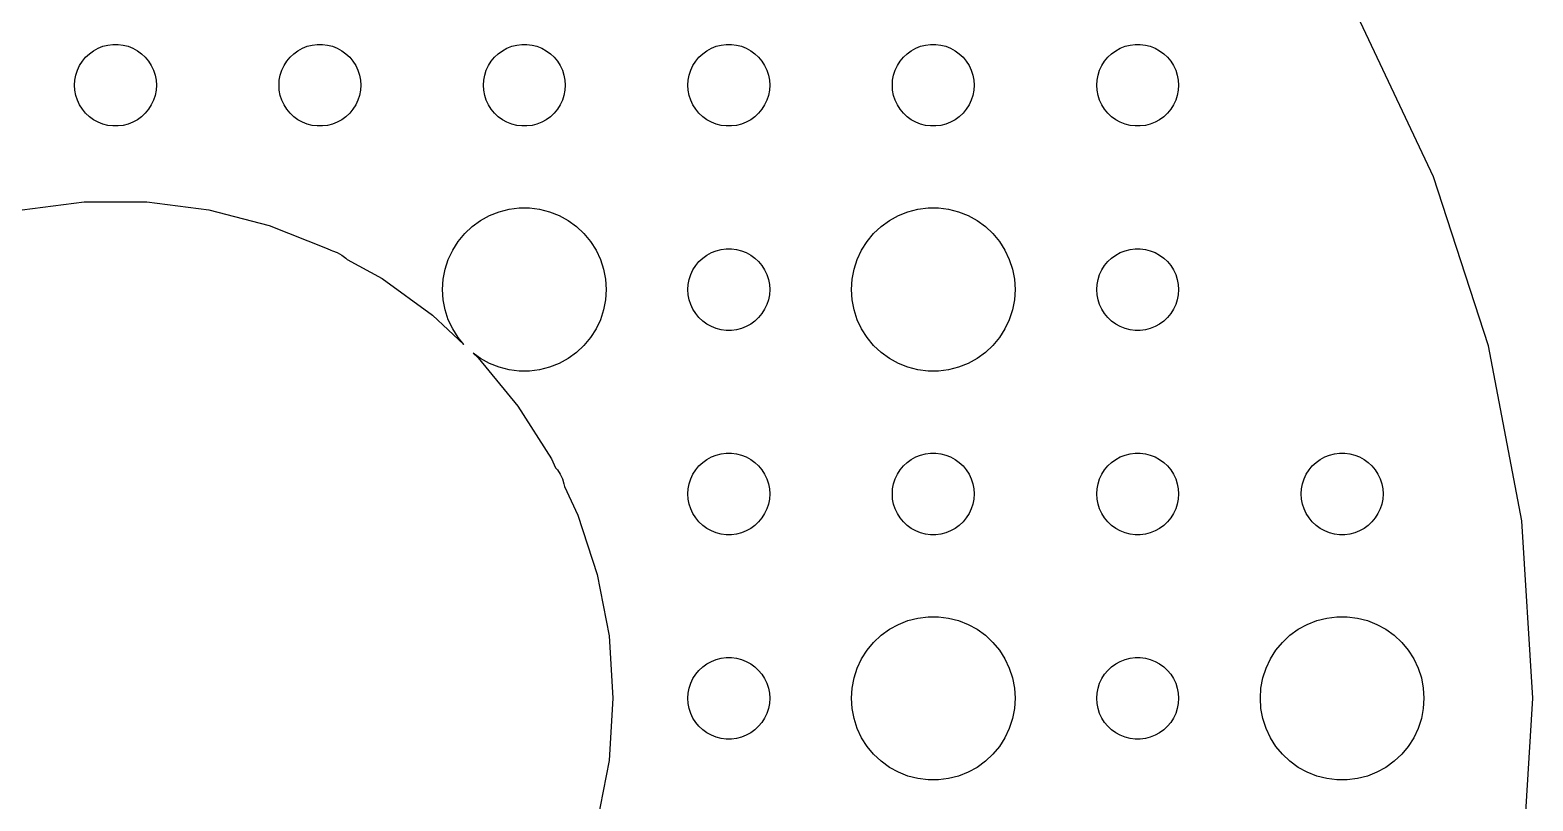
# Model space of a CAD drawing. Header units: metres. Extents: x -52 to 52, y -52 to 52.
# Drawn here: x -3.1 to 52, y -3.8 to 24.5 of the extents above; entities that cross this region are included whole.
import ezdxf

# ---------------------------------------------------------------- set-up
doc = ezdxf.new("R2010")
doc.units = ezdxf.units.M

msp = doc.modelspace()

# ---------------------------------------------------------------- linework, layer by layer
for p, q in [((48.3484, 19.1425), (45.5679, 25.0512)), ((-0.956131, 23.6558), (-0.803726, 23.7665)), ((-0.803726, 23.7665), (-0.638657, 23.8572)), ((-0.638657, 23.8572), (-0.463516, 23.9266)), ((-0.463516, 23.9266), (-0.281067, 23.9734)), ((-0.281067, 23.9734), (-0.094177, 23.997)), ((-0.094177, 23.997), (0.094177, 23.997)), ((0.094177, 23.997), (0.281067, 23.9734)), ((0.281067, 23.9734), (0.463516, 23.9266)), ((0.463516, 23.9266), (0.638657, 23.8572)), ((0.638657, 23.8572), (0.803726, 23.7665)), ((0.803726, 23.7665), (0.956131, 23.6558)), ((6.54385, 23.6558), (6.69626, 23.7665)), ((6.69626, 23.7665), (6.86133, 23.8572)), ((6.86133, 23.8572), (7.03647, 23.9266)), ((7.03647, 23.9266), (7.21892, 23.9734)), ((7.21892, 23.9734), (7.40581, 23.997)), ((7.40581, 23.997), (7.59418, 23.997)), ((7.59418, 23.997), (7.78107, 23.9734)), ((7.78107, 23.9734), (7.96352, 23.9266)), ((7.96352, 23.9266), (8.13866, 23.8572)), ((8.13866, 23.8572), (8.30373, 23.7665)), ((8.30373, 23.7665), (8.45613, 23.6558)), ((14.0439, 23.6558), (14.1963, 23.7665)), ((14.1963, 23.7665), (14.3613, 23.8572)), ((14.3613, 23.8572), (14.5365, 23.9266)), ((14.5365, 23.9266), (14.7189, 23.9734)), ((14.7189, 23.9734), (14.9058, 23.997)), ((14.9058, 23.997), (15.0942, 23.997)), ((15.0942, 23.997), (15.2811, 23.9734)), ((15.2811, 23.9734), (15.4635, 23.9266)), ((15.4635, 23.9266), (15.6387, 23.8572)), ((15.6387, 23.8572), (15.8037, 23.7665)), ((15.8037, 23.7665), (15.9561, 23.6558)), ((21.5439, 23.6558), (21.6963, 23.7665)), ((21.6963, 23.7665), (21.8613, 23.8572)), ((21.8613, 23.8572), (22.0365, 23.9266)), ((22.0365, 23.9266), (22.2189, 23.9734)), ((22.2189, 23.9734), (22.4058, 23.997)), ((22.4058, 23.997), (22.5942, 23.997)), ((22.5942, 23.997), (22.7811, 23.9734)), ((22.7811, 23.9734), (22.9635, 23.9266)), ((22.9635, 23.9266), (23.1387, 23.8572)), ((23.1387, 23.8572), (23.3037, 23.7665)), ((23.3037, 23.7665), (23.4561, 23.6558)), ((29.0439, 23.6558), (29.1963, 23.7665)), ((29.1963, 23.7665), (29.3613, 23.8572)), ((29.3613, 23.8572), (29.5365, 23.9266)), ((29.5365, 23.9266), (29.7189, 23.9734)), ((29.7189, 23.9734), (29.9058, 23.997)), ((29.9058, 23.997), (30.0942, 23.997)), ((30.0942, 23.997), (30.2811, 23.9734)), ((30.2811, 23.9734), (30.4635, 23.9266)), ((30.4635, 23.9266), (30.6387, 23.8572)), ((30.6387, 23.8572), (30.8037, 23.7665)), ((30.8037, 23.7665), (30.9561, 23.6558)), ((36.5439, 23.6558), (36.6963, 23.7665)), ((36.6963, 23.7665), (36.8613, 23.8572)), ((36.8613, 23.8572), (37.0365, 23.9266)), ((37.0365, 23.9266), (37.2189, 23.9734)), ((37.2189, 23.9734), (37.4058, 23.997)), ((37.4058, 23.997), (37.5942, 23.997)), ((37.5942, 23.997), (37.7811, 23.9734)), ((37.7811, 23.9734), (37.9635, 23.9266)), ((37.9635, 23.9266), (38.1387, 23.8572)), ((38.1387, 23.8572), (38.3037, 23.7665)), ((38.3037, 23.7665), (38.4561, 23.6558)), ((-1.39465, 23.0522), (-1.31445, 23.2226)), ((-1.31445, 23.2226), (-1.21352, 23.3817)), ((-1.21352, 23.3817), (-1.09344, 23.5268)), ((-1.09344, 23.5268), (-0.956131, 23.6558)), ((0.956131, 23.6558), (1.09344, 23.5268)), ((1.09344, 23.5268), (1.21352, 23.3817)), ((1.21352, 23.3817), (1.31445, 23.2226)), ((1.31445, 23.2226), (1.39465, 23.0522)), ((6.10533, 23.0522), (6.18553, 23.2226)), ((6.18553, 23.2226), (6.28647, 23.3817)), ((6.28647, 23.3817), (6.40654, 23.5268)), ((6.40654, 23.5268), (6.54385, 23.6558)), ((8.45613, 23.6558), (8.59344, 23.5268)), ((8.59344, 23.5268), (8.71352, 23.3817)), ((8.71352, 23.3817), (8.81445, 23.2226)), ((8.81445, 23.2226), (8.89465, 23.0522)), ((13.6053, 23.0522), (13.6855, 23.2226)), ((13.6855, 23.2226), (13.7865, 23.3817)), ((13.7865, 23.3817), (13.9065, 23.5268)), ((13.9065, 23.5268), (14.0439, 23.6558)), ((15.9561, 23.6558), (16.0934, 23.5268)), ((16.0934, 23.5268), (16.2135, 23.3817)), ((16.2135, 23.3817), (16.3145, 23.2226)), ((16.3145, 23.2226), (16.3947, 23.0522)), ((21.1053, 23.0522), (21.1855, 23.2226)), ((21.1855, 23.2226), (21.2865, 23.3817)), ((21.2865, 23.3817), (21.4065, 23.5268)), ((21.4065, 23.5268), (21.5439, 23.6558)), ((23.4561, 23.6558), (23.5934, 23.5268)), ((23.5934, 23.5268), (23.7135, 23.3817)), ((23.7135, 23.3817), (23.8145, 23.2226)), ((23.8145, 23.2226), (23.8947, 23.0522)), ((28.6053, 23.0522), (28.6855, 23.2226)), ((28.6855, 23.2226), (28.7865, 23.3817)), ((28.7865, 23.3817), (28.9065, 23.5268)), ((28.9065, 23.5268), (29.0439, 23.6558)), ((30.9561, 23.6558), (31.0934, 23.5268)), ((31.0934, 23.5268), (31.2135, 23.3817)), ((31.2135, 23.3817), (31.3145, 23.2226)), ((31.3145, 23.2226), (31.3947, 23.0522)), ((36.1053, 23.0522), (36.1855, 23.2226)), ((36.1855, 23.2226), (36.2865, 23.3817)), ((36.2865, 23.3817), (36.4065, 23.5268)), ((36.4065, 23.5268), (36.5439, 23.6558)), ((38.4561, 23.6558), (38.5934, 23.5268)), ((38.5934, 23.5268), (38.7135, 23.3817)), ((38.7135, 23.3817), (38.8145, 23.2226)), ((38.8145, 23.2226), (38.8947, 23.0522)), ((-1.5, 22.5), (-1.48816, 22.688)), ((-1.48816, 22.688), (-1.45287, 22.873)), ((-1.45287, 22.873), (-1.39465, 23.0522)), ((1.39465, 23.0522), (1.45287, 22.873)), ((1.45287, 22.873), (1.48816, 22.688)), ((1.48816, 22.688), (1.5, 22.5)), ((6, 22.5), (6.01183, 22.688)), ((6.01183, 22.688), (6.04712, 22.873)), ((6.04712, 22.873), (6.10533, 23.0522)), ((8.89465, 23.0522), (8.95287, 22.873)), ((8.95287, 22.873), (8.98816, 22.688)), ((8.98816, 22.688), (9, 22.5)), ((13.5, 22.5), (13.5118, 22.688)), ((13.5118, 22.688), (13.5471, 22.873)), ((13.5471, 22.873), (13.6053, 23.0522)), ((16.3947, 23.0522), (16.4529, 22.873)), ((16.4529, 22.873), (16.4882, 22.688)), ((16.4882, 22.688), (16.5, 22.5)), ((21, 22.5), (21.0118, 22.688)), ((21.0118, 22.688), (21.0471, 22.873)), ((21.0471, 22.873), (21.1053, 23.0522)), ((23.8947, 23.0522), (23.9529, 22.873)), ((23.9529, 22.873), (23.9882, 22.688)), ((23.9882, 22.688), (24, 22.5)), ((28.5, 22.5), (28.5118, 22.688)), ((28.5118, 22.688), (28.5471, 22.873)), ((28.5471, 22.873), (28.6053, 23.0522)), ((31.3947, 23.0522), (31.4529, 22.873)), ((31.4529, 22.873), (31.4882, 22.688)), ((31.4882, 22.688), (31.5, 22.5)), ((36, 22.5), (36.0118, 22.688)), ((36.0118, 22.688), (36.0471, 22.873)), ((36.0471, 22.873), (36.1053, 23.0522)), ((38.8947, 23.0522), (38.9529, 22.873)), ((38.9529, 22.873), (38.9882, 22.688)), ((38.9882, 22.688), (39, 22.5)), ((-1.48816, 22.312), (-1.5, 22.5)), ((-1.45287, 22.127), (-1.48816, 22.312)), ((-1.39465, 21.9478), (-1.45287, 22.127)), ((1.45287, 22.127), (1.39465, 21.9478)), ((1.48816, 22.312), (1.45287, 22.127)), ((1.5, 22.5), (1.48816, 22.312)), ((6.01183, 22.312), (6, 22.5)), ((6.04712, 22.127), (6.01183, 22.312)), ((6.10533, 21.9478), (6.04712, 22.127)), ((8.95287, 22.127), (8.89465, 21.9478)), ((8.98816, 22.312), (8.95287, 22.127)), ((9, 22.5), (8.98816, 22.312)), ((13.5118, 22.312), (13.5, 22.5)), ((13.5471, 22.127), (13.5118, 22.312)), ((13.6053, 21.9478), (13.5471, 22.127)), ((16.4529, 22.127), (16.3947, 21.9478)), ((16.4882, 22.312), (16.4529, 22.127)), ((16.5, 22.5), (16.4882, 22.312)), ((21.0118, 22.312), (21, 22.5)), ((21.0471, 22.127), (21.0118, 22.312)), ((21.1053, 21.9478), (21.0471, 22.127)), ((23.9529, 22.127), (23.8947, 21.9478)), ((23.9882, 22.312), (23.9529, 22.127)), ((24, 22.5), (23.9882, 22.312)), ((28.5118, 22.312), (28.5, 22.5)), ((28.5471, 22.127), (28.5118, 22.312)), ((28.6053, 21.9478), (28.5471, 22.127)), ((31.4529, 22.127), (31.3947, 21.9478)), ((31.4882, 22.312), (31.4529, 22.127)), ((31.5, 22.5), (31.4882, 22.312)), ((36.0118, 22.312), (36, 22.5)), ((36.0471, 22.127), (36.0118, 22.312)), ((36.1053, 21.9478), (36.0471, 22.127)), ((38.9529, 22.127), (38.8947, 21.9478)), ((38.9882, 22.312), (38.9529, 22.127)), ((39, 22.5), (38.9882, 22.312)), ((-1.31445, 21.7774), (-1.39465, 21.9478)), ((-1.21352, 21.6183), (-1.31445, 21.7774)), ((-1.09344, 21.4732), (-1.21352, 21.6183)), ((1.21352, 21.6183), (1.09344, 21.4732)), ((1.31445, 21.7774), (1.21352, 21.6183)), ((1.39465, 21.9478), (1.31445, 21.7774)), ((6.18553, 21.7774), (6.10533, 21.9478)), ((6.28647, 21.6183), (6.18553, 21.7774)), ((6.40654, 21.4732), (6.28647, 21.6183)), ((8.71352, 21.6183), (8.59344, 21.4732)), ((8.81445, 21.7774), (8.71352, 21.6183)), ((8.89465, 21.9478), (8.81445, 21.7774)), ((13.6855, 21.7774), (13.6053, 21.9478)), ((13.7865, 21.6183), (13.6855, 21.7774)), ((13.9065, 21.4732), (13.7865, 21.6183)), ((16.2135, 21.6183), (16.0934, 21.4732)), ((16.3145, 21.7774), (16.2135, 21.6183)), ((16.3947, 21.9478), (16.3145, 21.7774)), ((21.1855, 21.7774), (21.1053, 21.9478)), ((21.2865, 21.6183), (21.1855, 21.7774)), ((21.4065, 21.4732), (21.2865, 21.6183)), ((23.7135, 21.6183), (23.5934, 21.4732)), ((23.8145, 21.7774), (23.7135, 21.6183)), ((23.8947, 21.9478), (23.8145, 21.7774)), ((28.6855, 21.7774), (28.6053, 21.9478)), ((28.7865, 21.6183), (28.6855, 21.7774)), ((28.9065, 21.4732), (28.7865, 21.6183)), ((31.2135, 21.6183), (31.0934, 21.4732)), ((31.3145, 21.7774), (31.2135, 21.6183)), ((31.3947, 21.9478), (31.3145, 21.7774)), ((36.1855, 21.7774), (36.1053, 21.9478)), ((36.2865, 21.6183), (36.1855, 21.7774)), ((36.4065, 21.4732), (36.2865, 21.6183)), ((38.7135, 21.6183), (38.5934, 21.4732)), ((38.8145, 21.7774), (38.7135, 21.6183)), ((38.8947, 21.9478), (38.8145, 21.7774)), ((-0.956131, 21.3442), (-1.09344, 21.4732)), ((-0.803726, 21.2335), (-0.956131, 21.3442)), ((-0.638657, 21.1427), (-0.803726, 21.2335)), ((-0.463516, 21.0734), (-0.638657, 21.1427)), ((-0.281067, 21.0266), (-0.463516, 21.0734)), ((-0.094177, 21.003), (-0.281067, 21.0266)), ((0.094177, 21.003), (-0.094177, 21.003)), ((0.281067, 21.0266), (0.094177, 21.003)), ((0.463516, 21.0734), (0.281067, 21.0266)), ((0.638657, 21.1427), (0.463516, 21.0734)), ((0.803726, 21.2335), (0.638657, 21.1427)), ((0.956131, 21.3442), (0.803726, 21.2335)), ((1.09344, 21.4732), (0.956131, 21.3442)), ((6.54385, 21.3442), (6.40654, 21.4732)), ((6.69626, 21.2335), (6.54385, 21.3442)), ((6.86133, 21.1427), (6.69626, 21.2335)), ((7.03647, 21.0734), (6.86133, 21.1427)), ((7.21892, 21.0266), (7.03647, 21.0734)), ((7.40581, 21.003), (7.21892, 21.0266)), ((7.59418, 21.003), (7.40581, 21.003)), ((7.78107, 21.0266), (7.59418, 21.003)), ((7.96352, 21.0734), (7.78107, 21.0266)), ((8.13866, 21.1427), (7.96352, 21.0734)), ((8.30373, 21.2335), (8.13866, 21.1427)), ((8.45613, 21.3442), (8.30373, 21.2335)), ((8.59344, 21.4732), (8.45613, 21.3442)), ((14.0439, 21.3442), (13.9065, 21.4732)), ((14.1963, 21.2335), (14.0439, 21.3442)), ((14.3613, 21.1427), (14.1963, 21.2335)), ((14.5365, 21.0734), (14.3613, 21.1427)), ((14.7189, 21.0266), (14.5365, 21.0734)), ((14.9058, 21.003), (14.7189, 21.0266)), ((15.0942, 21.003), (14.9058, 21.003)), ((15.2811, 21.0266), (15.0942, 21.003)), ((15.4635, 21.0734), (15.2811, 21.0266)), ((15.6387, 21.1427), (15.4635, 21.0734)), ((15.8037, 21.2335), (15.6387, 21.1427)), ((15.9561, 21.3442), (15.8037, 21.2335)), ((16.0934, 21.4732), (15.9561, 21.3442)), ((21.5439, 21.3442), (21.4065, 21.4732)), ((21.6963, 21.2335), (21.5439, 21.3442)), ((21.8613, 21.1427), (21.6963, 21.2335)), ((22.0365, 21.0734), (21.8613, 21.1427)), ((22.2189, 21.0266), (22.0365, 21.0734)), ((22.4058, 21.003), (22.2189, 21.0266)), ((22.5942, 21.003), (22.4058, 21.003)), ((22.7811, 21.0266), (22.5942, 21.003)), ((22.9635, 21.0734), (22.7811, 21.0266)), ((23.1387, 21.1427), (22.9635, 21.0734)), ((23.3037, 21.2335), (23.1387, 21.1427)), ((23.4561, 21.3442), (23.3037, 21.2335)), ((23.5934, 21.4732), (23.4561, 21.3442)), ((29.0439, 21.3442), (28.9065, 21.4732)), ((29.1963, 21.2335), (29.0439, 21.3442)), ((29.3613, 21.1427), (29.1963, 21.2335)), ((29.5365, 21.0734), (29.3613, 21.1427)), ((29.7189, 21.0266), (29.5365, 21.0734)), ((29.9058, 21.003), (29.7189, 21.0266)), ((30.0942, 21.003), (29.9058, 21.003)), ((30.2811, 21.0266), (30.0942, 21.003)), ((30.4635, 21.0734), (30.2811, 21.0266)), ((30.6387, 21.1427), (30.4635, 21.0734)), ((30.8037, 21.2335), (30.6387, 21.1427)), ((30.9561, 21.3442), (30.8037, 21.2335)), ((31.0934, 21.4732), (30.9561, 21.3442)), ((36.5439, 21.3442), (36.4065, 21.4732)), ((36.6963, 21.2335), (36.5439, 21.3442)), ((36.8613, 21.1427), (36.6963, 21.2335)), ((37.0365, 21.0734), (36.8613, 21.1427)), ((37.2189, 21.0266), (37.0365, 21.0734)), ((37.4058, 21.003), (37.2189, 21.0266)), ((37.5942, 21.003), (37.4058, 21.003)), ((37.7811, 21.0266), (37.5942, 21.003)), ((37.9635, 21.0734), (37.7811, 21.0266)), ((38.1387, 21.1427), (37.9635, 21.0734)), ((38.3037, 21.2335), (38.1387, 21.1427)), ((38.4561, 21.3442), (38.3037, 21.2335)), ((38.5934, 21.4732), (38.4561, 21.3442)), ((50.3663, 12.9319), (48.3484, 19.1425)), ((-3.41971, 17.9267), (-1.14592, 18.214)), ((-1.14592, 18.214), (1.14592, 18.214)), ((1.14592, 18.214), (3.41971, 17.9267)), ((3.41971, 17.9267), (5.63956, 17.3568)), ((13.3925, 17.533), (13.7227, 17.7145)), ((13.7227, 17.7145), (14.0729, 17.8532)), ((14.0729, 17.8532), (14.4379, 17.9469)), ((14.4379, 17.9469), (14.8116, 17.9941)), ((14.8116, 17.9941), (15.1884, 17.9941)), ((15.1884, 17.9941), (15.5621, 17.9469)), ((15.5621, 17.9469), (15.927, 17.8532)), ((15.927, 17.8532), (16.2773, 17.7145)), ((16.2773, 17.7145), (16.6075, 17.533)), ((28.3925, 17.533), (28.7227, 17.7145)), ((28.7227, 17.7145), (29.0729, 17.8532)), ((29.0729, 17.8532), (29.4379, 17.9469)), ((29.4379, 17.9469), (29.8116, 17.9941)), ((29.8116, 17.9941), (30.1884, 17.9941)), ((30.1884, 17.9941), (30.5621, 17.9469)), ((30.5621, 17.9469), (30.927, 17.8532)), ((30.927, 17.8532), (31.2773, 17.7145)), ((31.2773, 17.7145), (31.6075, 17.533)), ((5.63956, 17.3568), (7.77046, 16.5131)), ((12.8131, 17.0536), (13.0877, 17.3115)), ((13.0877, 17.3115), (13.3925, 17.533)), ((16.6075, 17.533), (16.9123, 17.3115)), ((16.9123, 17.3115), (17.1869, 17.0536)), ((27.8131, 17.0536), (28.0877, 17.3115)), ((28.0877, 17.3115), (28.3925, 17.533)), ((31.6075, 17.533), (31.9123, 17.3115)), ((31.9123, 17.3115), (32.1869, 17.0536)), ((12.3711, 16.4453), (12.5729, 16.7634)), ((12.5729, 16.7634), (12.8131, 17.0536)), ((17.1869, 17.0536), (17.427, 16.7634)), ((17.427, 16.7634), (17.6289, 16.4453)), ((27.3711, 16.4453), (27.5729, 16.7634)), ((27.5729, 16.7634), (27.8131, 17.0536)), ((32.1869, 17.0536), (32.427, 16.7634)), ((32.427, 16.7634), (32.6289, 16.4453)), ((7.77046, 16.5131), (7.89655, 16.4438)), ((7.89655, 16.4438), (7.96352, 16.4266)), ((7.96352, 16.4266), (8.13866, 16.3572)), ((8.13866, 16.3572), (8.30373, 16.2665)), ((8.30373, 16.2665), (8.45613, 16.1558)), ((8.45613, 16.1558), (8.50653, 16.1084)), ((8.50653, 16.1084), (9.77882, 15.409)), ((12.0942, 15.7461), (12.2107, 16.1044)), ((12.2107, 16.1044), (12.3711, 16.4453)), ((17.6289, 16.4453), (17.7893, 16.1044)), ((17.7893, 16.1044), (17.9057, 15.7461)), ((21.2865, 15.8817), (21.4065, 16.0268)), ((21.4065, 16.0268), (21.5439, 16.1558)), ((21.5439, 16.1558), (21.6963, 16.2665)), ((21.6963, 16.2665), (21.8613, 16.3572)), ((21.8613, 16.3572), (22.0365, 16.4266)), ((22.0365, 16.4266), (22.2189, 16.4734)), ((22.2189, 16.4734), (22.4058, 16.497)), ((22.4058, 16.497), (22.5942, 16.497)), ((22.5942, 16.497), (22.7811, 16.4734)), ((22.7811, 16.4734), (22.9635, 16.4266)), ((22.9635, 16.4266), (23.1387, 16.3572)), ((23.1387, 16.3572), (23.3037, 16.2665)), ((23.3037, 16.2665), (23.4561, 16.1558)), ((23.4561, 16.1558), (23.5934, 16.0268)), ((23.5934, 16.0268), (23.7135, 15.8817)), ((27.0942, 15.7461), (27.2107, 16.1044)), ((27.2107, 16.1044), (27.3711, 16.4453)), ((32.6289, 16.4453), (32.7893, 16.1044)), ((32.7893, 16.1044), (32.9057, 15.7461)), ((36.2865, 15.8817), (36.4065, 16.0268)), ((36.4065, 16.0268), (36.5439, 16.1558)), ((36.5439, 16.1558), (36.6963, 16.2665)), ((36.6963, 16.2665), (36.8613, 16.3572)), ((36.8613, 16.3572), (37.0365, 16.4266)), ((37.0365, 16.4266), (37.2189, 16.4734)), ((37.2189, 16.4734), (37.4058, 16.497)), ((37.4058, 16.497), (37.5942, 16.497)), ((37.5942, 16.497), (37.7811, 16.4734)), ((37.7811, 16.4734), (37.9635, 16.4266)), ((37.9635, 16.4266), (38.1387, 16.3572)), ((38.1387, 16.3572), (38.3037, 16.2665)), ((38.3037, 16.2665), (38.4561, 16.1558)), ((38.4561, 16.1558), (38.5934, 16.0268)), ((38.5934, 16.0268), (38.7135, 15.8817)), ((12.0237, 15.376), (12.0942, 15.7461)), ((17.9057, 15.7461), (17.9763, 15.376)), ((21.0471, 15.373), (21.1053, 15.5522)), ((21.1053, 15.5522), (21.1855, 15.7226)), ((21.1855, 15.7226), (21.2865, 15.8817)), ((23.7135, 15.8817), (23.8145, 15.7226)), ((23.8145, 15.7226), (23.8947, 15.5522)), ((23.8947, 15.5522), (23.9529, 15.373)), ((27.0237, 15.376), (27.0942, 15.7461)), ((32.9057, 15.7461), (32.9763, 15.376)), ((36.0471, 15.373), (36.1053, 15.5522)), ((36.1053, 15.5522), (36.1855, 15.7226)), ((36.1855, 15.7226), (36.2865, 15.8817)), ((38.7135, 15.8817), (38.8145, 15.7226)), ((38.8145, 15.7226), (38.8947, 15.5522)), ((38.8947, 15.5522), (38.9529, 15.373)), ((9.77882, 15.409), (11.633, 14.0619)), ((12, 15), (12.0237, 15.376)), ((12.0237, 14.624), (12, 15)), ((17.9763, 15.376), (18, 15)), ((18, 15), (17.9763, 14.624)), ((21, 15), (21.0118, 15.188)), ((21.0118, 14.812), (21, 15)), ((21.0118, 15.188), (21.0471, 15.373)), ((23.9529, 15.373), (23.9882, 15.188)), ((23.9882, 15.188), (24, 15)), ((24, 15), (23.9882, 14.812)), ((27, 15), (27.0237, 15.376)), ((27.0237, 14.624), (27, 15)), ((32.9763, 15.376), (33, 15)), ((33, 15), (32.9763, 14.624)), ((36, 15), (36.0118, 15.188)), ((36.0118, 14.812), (36, 15)), ((36.0118, 15.188), (36.0471, 15.373)), ((38.9529, 15.373), (38.9882, 15.188)), ((38.9882, 15.188), (39, 15)), ((39, 15), (38.9882, 14.812)), ((12.0942, 14.2539), (12.0237, 14.624)), ((17.9763, 14.624), (17.9057, 14.2539)), ((21.0471, 14.627), (21.0118, 14.812)), ((21.1053, 14.4478), (21.0471, 14.627)), ((21.1855, 14.2774), (21.1053, 14.4478)), ((23.8947, 14.4478), (23.8145, 14.2774)), ((23.9529, 14.627), (23.8947, 14.4478)), ((23.9882, 14.812), (23.9529, 14.627)), ((27.0942, 14.2539), (27.0237, 14.624)), ((32.9763, 14.624), (32.9057, 14.2539)), ((36.0471, 14.627), (36.0118, 14.812)), ((36.1053, 14.4478), (36.0471, 14.627)), ((36.1855, 14.2774), (36.1053, 14.4478)), ((38.8947, 14.4478), (38.8145, 14.2774)), ((38.9529, 14.627), (38.8947, 14.4478)), ((38.9882, 14.812), (38.9529, 14.627)), ((11.633, 14.0619), (12.786, 12.9791)), ((12.2107, 13.8956), (12.0942, 14.2539)), ((12.3711, 13.5547), (12.2107, 13.8956)), ((17.7893, 13.8956), (17.6289, 13.5547)), ((17.9057, 14.2539), (17.7893, 13.8956)), ((21.2865, 14.1183), (21.1855, 14.2774)), ((21.4065, 13.9732), (21.2865, 14.1183)), ((21.5439, 13.8442), (21.4065, 13.9732)), ((21.6963, 13.7335), (21.5439, 13.8442)), ((23.4561, 13.8442), (23.3037, 13.7335)), ((23.5934, 13.9732), (23.4561, 13.8442)), ((23.7135, 14.1183), (23.5934, 13.9732)), ((23.8145, 14.2774), (23.7135, 14.1183)), ((27.2107, 13.8956), (27.0942, 14.2539)), ((27.3711, 13.5547), (27.2107, 13.8956)), ((32.7893, 13.8956), (32.6289, 13.5547)), ((32.9057, 14.2539), (32.7893, 13.8956)), ((36.2865, 14.1183), (36.1855, 14.2774)), ((36.4065, 13.9732), (36.2865, 14.1183)), ((36.5439, 13.8442), (36.4065, 13.9732)), ((36.6963, 13.7335), (36.5439, 13.8442)), ((38.4561, 13.8442), (38.3037, 13.7335)), ((38.5934, 13.9732), (38.4561, 13.8442)), ((38.7135, 14.1183), (38.5934, 13.9732)), ((38.8145, 14.2774), (38.7135, 14.1183)), ((12.5729, 13.2366), (12.3711, 13.5547)), ((12.786, 12.9791), (12.5729, 13.2366)), ((17.427, 13.2366), (17.1869, 12.9464)), ((17.6289, 13.5547), (17.427, 13.2366)), ((21.8613, 13.6427), (21.6963, 13.7335)), ((22.0365, 13.5734), (21.8613, 13.6427)), ((22.2189, 13.5266), (22.0365, 13.5734)), ((22.4058, 13.5029), (22.2189, 13.5266)), ((22.5942, 13.5029), (22.4058, 13.5029)), ((22.7811, 13.5266), (22.5942, 13.5029)), ((22.9635, 13.5734), (22.7811, 13.5266)), ((23.1387, 13.6427), (22.9635, 13.5734)), ((23.3037, 13.7335), (23.1387, 13.6427)), ((27.5729, 13.2366), (27.3711, 13.5547)), ((27.8131, 12.9464), (27.5729, 13.2366)), ((32.427, 13.2366), (32.1869, 12.9464)), ((32.6289, 13.5547), (32.427, 13.2366)), ((36.8613, 13.6427), (36.6963, 13.7335)), ((37.0365, 13.5734), (36.8613, 13.6427)), ((37.2189, 13.5266), (37.0365, 13.5734)), ((37.4058, 13.5029), (37.2189, 13.5266)), ((37.5942, 13.5029), (37.4058, 13.5029)), ((37.7811, 13.5266), (37.5942, 13.5029)), ((37.9635, 13.5734), (37.7811, 13.5266)), ((38.1387, 13.6427), (37.9635, 13.5734)), ((38.3037, 13.7335), (38.1387, 13.6427)), ((16.9123, 12.6884), (16.6075, 12.467)), ((17.1869, 12.9464), (16.9123, 12.6884)), ((28.0877, 12.6884), (27.8131, 12.9464)), ((28.3925, 12.467), (28.0877, 12.6884)), ((31.9123, 12.6884), (31.6075, 12.467)), ((32.1869, 12.9464), (31.9123, 12.6884)), ((51.59, 6.51732), (50.3663, 12.9319)), ((13.3925, 12.467), (13.1221, 12.6635)), ((13.1221, 12.6635), (13.3037, 12.493)), ((13.3037, 12.493), (14.7646, 10.7271)), ((13.7227, 12.2855), (13.3925, 12.467)), ((14.0729, 12.1468), (13.7227, 12.2855)), ((14.4379, 12.0531), (14.0729, 12.1468)), ((15.927, 12.1468), (15.5621, 12.0531)), ((16.2773, 12.2855), (15.927, 12.1468)), ((16.6075, 12.467), (16.2773, 12.2855)), ((28.7227, 12.2855), (28.3925, 12.467)), ((29.0729, 12.1468), (28.7227, 12.2855)), ((29.4379, 12.0531), (29.0729, 12.1468)), ((30.927, 12.1468), (30.5621, 12.0531)), ((31.2773, 12.2855), (30.927, 12.1468)), ((31.6075, 12.467), (31.2773, 12.2855)), ((14.8116, 12.0059), (14.4379, 12.0531)), ((15.1884, 12.0059), (14.8116, 12.0059)), ((15.5621, 12.0531), (15.1884, 12.0059)), ((29.8116, 12.0059), (29.4379, 12.0531)), ((30.1884, 12.0059), (29.8116, 12.0059)), ((30.5621, 12.0531), (30.1884, 12.0059)), ((14.7646, 10.7271), (15.9926, 8.79199)), ((21.6963, 8.76648), (21.8613, 8.85724)), ((21.8613, 8.85724), (22.0365, 8.92657)), ((22.0365, 8.92657), (22.2189, 8.97342)), ((22.2189, 8.97342), (22.4058, 8.99704)), ((22.4058, 8.99704), (22.5942, 8.99704)), ((22.5942, 8.99704), (22.7811, 8.97342)), ((22.7811, 8.97342), (22.9635, 8.92657)), ((22.9635, 8.92657), (23.1387, 8.85724)), ((23.1387, 8.85724), (23.3037, 8.76648)), ((29.1963, 8.76648), (29.3613, 8.85724)), ((29.3613, 8.85724), (29.5365, 8.92657)), ((29.5365, 8.92657), (29.7189, 8.97342)), ((29.7189, 8.97342), (29.9058, 8.99704)), ((29.9058, 8.99704), (30.0942, 8.99704)), ((30.0942, 8.99704), (30.2811, 8.97342)), ((30.2811, 8.97342), (30.4635, 8.92657)), ((30.4635, 8.92657), (30.6387, 8.85724)), ((30.6387, 8.85724), (30.8037, 8.76648)), ((36.6963, 8.76648), (36.8613, 8.85724)), ((36.8613, 8.85724), (37.0365, 8.92657)), ((37.0365, 8.92657), (37.2189, 8.97342)), ((37.2189, 8.97342), (37.4058, 8.99704)), ((37.4058, 8.99704), (37.5942, 8.99704)), ((37.5942, 8.99704), (37.7811, 8.97342)), ((37.7811, 8.97342), (37.9635, 8.92657)), ((37.9635, 8.92657), (38.1387, 8.85724)), ((38.1387, 8.85724), (38.3037, 8.76648)), ((44.1963, 8.76648), (44.3613, 8.85724)), ((44.3613, 8.85724), (44.5365, 8.92657)), ((44.5365, 8.92657), (44.7189, 8.97342)), ((44.7189, 8.97342), (44.9058, 8.99704)), ((44.9058, 8.99704), (45.0942, 8.99704)), ((45.0942, 8.99704), (45.2811, 8.97342)), ((45.2811, 8.97342), (45.4635, 8.92657)), ((45.4635, 8.92657), (45.6387, 8.85724)), ((45.6387, 8.85724), (45.8037, 8.76648)), ((15.9926, 8.79199), (16.1489, 8.45973)), ((16.1489, 8.45973), (16.2135, 8.38167)), ((16.2135, 8.38167), (16.3145, 8.22263)), ((21.1855, 8.22263), (21.2865, 8.38167)), ((21.2865, 8.38167), (21.4065, 8.52681)), ((21.4065, 8.52681), (21.5439, 8.65576)), ((21.5439, 8.65576), (21.6963, 8.76648)), ((23.3037, 8.76648), (23.4561, 8.65576)), ((23.4561, 8.65576), (23.5934, 8.52681)), ((23.5934, 8.52681), (23.7135, 8.38167)), ((23.7135, 8.38167), (23.8145, 8.22263)), ((28.6855, 8.22263), (28.7865, 8.38167)), ((28.7865, 8.38167), (28.9065, 8.52681)), ((28.9065, 8.52681), (29.0439, 8.65576)), ((29.0439, 8.65576), (29.1963, 8.76648)), ((30.8037, 8.76648), (30.9561, 8.65576)), ((30.9561, 8.65576), (31.0934, 8.52681)), ((31.0934, 8.52681), (31.2135, 8.38167)), ((31.2135, 8.38167), (31.3145, 8.22263)), ((36.1855, 8.22263), (36.2865, 8.38167)), ((36.2865, 8.38167), (36.4065, 8.52681)), ((36.4065, 8.52681), (36.5439, 8.65576)), ((36.5439, 8.65576), (36.6963, 8.76648)), ((38.3037, 8.76648), (38.4561, 8.65576)), ((38.4561, 8.65576), (38.5934, 8.52681)), ((38.5934, 8.52681), (38.7135, 8.38167)), ((38.7135, 8.38167), (38.8145, 8.22263)), ((43.6855, 8.22263), (43.7865, 8.38167)), ((43.7865, 8.38167), (43.9065, 8.52681)), ((43.9065, 8.52681), (44.0439, 8.65576)), ((44.0439, 8.65576), (44.1963, 8.76648)), ((45.8037, 8.76648), (45.9561, 8.65576)), ((45.9561, 8.65576), (46.0934, 8.52681)), ((46.0934, 8.52681), (46.2135, 8.38167)), ((46.2135, 8.38167), (46.3145, 8.22263)), ((16.3145, 8.22263), (16.3947, 8.05219)), ((16.3947, 8.05219), (16.4529, 7.87303)), ((16.4529, 7.87303), (16.4718, 7.77351)), ((16.4718, 7.77351), (16.9684, 6.71826)), ((21.0118, 7.68799), (21.0471, 7.87303)), ((21.0471, 7.87303), (21.1053, 8.05219)), ((21.1053, 8.05219), (21.1855, 8.22263)), ((23.8145, 8.22263), (23.8947, 8.05219)), ((23.8947, 8.05219), (23.9529, 7.87303)), ((23.9529, 7.87303), (23.9882, 7.68799)), ((28.5118, 7.68799), (28.5471, 7.87303)), ((28.5471, 7.87303), (28.6053, 8.05219)), ((28.6053, 8.05219), (28.6855, 8.22263)), ((31.3145, 8.22263), (31.3947, 8.05219)), ((31.3947, 8.05219), (31.4529, 7.87303)), ((31.4529, 7.87303), (31.4882, 7.68799)), ((36.0118, 7.68799), (36.0471, 7.87303)), ((36.0471, 7.87303), (36.1053, 8.05219)), ((36.1053, 8.05219), (36.1855, 8.22263)), ((38.8145, 8.22263), (38.8947, 8.05219)), ((38.8947, 8.05219), (38.9529, 7.87303)), ((38.9529, 7.87303), (38.9882, 7.68799)), ((43.5118, 7.68799), (43.5471, 7.87303)), ((43.5471, 7.87303), (43.6053, 8.05219)), ((43.6053, 8.05219), (43.6855, 8.22263)), ((46.3145, 8.22263), (46.3947, 8.05219)), ((46.3947, 8.05219), (46.4529, 7.87303)), ((46.4529, 7.87303), (46.4882, 7.68799)), ((21, 7.5), (21.0118, 7.68799)), ((21.0118, 7.312), (21, 7.5)), ((21.0471, 7.12695), (21.0118, 7.312)), ((23.9882, 7.312), (23.9529, 7.12695)), ((23.9882, 7.68799), (24, 7.5)), ((24, 7.5), (23.9882, 7.312)), ((28.5, 7.5), (28.5118, 7.68799)), ((28.5118, 7.312), (28.5, 7.5)), ((28.5471, 7.12695), (28.5118, 7.312)), ((31.4882, 7.312), (31.4529, 7.12695)), ((31.4882, 7.68799), (31.5, 7.5)), ((31.5, 7.5), (31.4882, 7.312)), ((36, 7.5), (36.0118, 7.68799)), ((36.0118, 7.312), (36, 7.5)), ((36.0471, 7.12695), (36.0118, 7.312)), ((38.9882, 7.312), (38.9529, 7.12695)), ((38.9882, 7.68799), (39, 7.5)), ((39, 7.5), (38.9882, 7.312)), ((43.5, 7.5), (43.5118, 7.68799)), ((43.5118, 7.312), (43.5, 7.5)), ((43.5471, 7.12695), (43.5118, 7.312)), ((46.4882, 7.312), (46.4529, 7.12695)), ((46.4882, 7.68799), (46.5, 7.5)), ((46.5, 7.5), (46.4882, 7.312)), ((16.9684, 6.71826), (17.6766, 4.53859)), ((21.1053, 6.9478), (21.0471, 7.12695)), ((21.1855, 6.77736), (21.1053, 6.9478)), ((21.2865, 6.61832), (21.1855, 6.77736)), ((21.4065, 6.47318), (21.2865, 6.61832)), ((23.7135, 6.61832), (23.5934, 6.47318)), ((23.8145, 6.77736), (23.7135, 6.61832)), ((23.8947, 6.9478), (23.8145, 6.77736)), ((23.9529, 7.12695), (23.8947, 6.9478)), ((28.6053, 6.9478), (28.5471, 7.12695)), ((28.6855, 6.77736), (28.6053, 6.9478)), ((28.7865, 6.61832), (28.6855, 6.77736)), ((28.9065, 6.47318), (28.7865, 6.61832)), ((31.2135, 6.61832), (31.0934, 6.47318)), ((31.3145, 6.77736), (31.2135, 6.61832)), ((31.3947, 6.9478), (31.3145, 6.77736)), ((31.4529, 7.12695), (31.3947, 6.9478)), ((36.1053, 6.9478), (36.0471, 7.12695)), ((36.1855, 6.77736), (36.1053, 6.9478)), ((36.2865, 6.61832), (36.1855, 6.77736)), ((36.4065, 6.47318), (36.2865, 6.61832)), ((38.7135, 6.61832), (38.5934, 6.47318)), ((38.8145, 6.77736), (38.7135, 6.61832)), ((38.8947, 6.9478), (38.8145, 6.77736)), ((38.9529, 7.12695), (38.8947, 6.9478)), ((43.6053, 6.9478), (43.5471, 7.12695)), ((43.6855, 6.77736), (43.6053, 6.9478)), ((43.7865, 6.61832), (43.6855, 6.77736)), ((43.9065, 6.47318), (43.7865, 6.61832)), ((46.2135, 6.61832), (46.0934, 6.47318)), ((46.3145, 6.77736), (46.2135, 6.61832)), ((46.3947, 6.9478), (46.3145, 6.77736)), ((46.4529, 7.12695), (46.3947, 6.9478)), ((21.5439, 6.34422), (21.4065, 6.47318)), ((21.6963, 6.23351), (21.5439, 6.34422)), ((21.8613, 6.14275), (21.6963, 6.23351)), ((22.0365, 6.07341), (21.8613, 6.14275)), ((22.2189, 6.02657), (22.0365, 6.07341)), ((22.9635, 6.07341), (22.7811, 6.02657)), ((23.1387, 6.14275), (22.9635, 6.07341)), ((23.3037, 6.23351), (23.1387, 6.14275)), ((23.4561, 6.34422), (23.3037, 6.23351)), ((23.5934, 6.47318), (23.4561, 6.34422)), ((29.0439, 6.34422), (28.9065, 6.47318)), ((29.1963, 6.23351), (29.0439, 6.34422)), ((29.3613, 6.14275), (29.1963, 6.23351)), ((29.5365, 6.07341), (29.3613, 6.14275)), ((29.7189, 6.02657), (29.5365, 6.07341)), ((30.4635, 6.07341), (30.2811, 6.02657)), ((30.6387, 6.14275), (30.4635, 6.07341)), ((30.8037, 6.23351), (30.6387, 6.14275)), ((30.9561, 6.34422), (30.8037, 6.23351)), ((31.0934, 6.47318), (30.9561, 6.34422)), ((36.5439, 6.34422), (36.4065, 6.47318)), ((36.6963, 6.23351), (36.5439, 6.34422)), ((36.8613, 6.14275), (36.6963, 6.23351)), ((37.0365, 6.07341), (36.8613, 6.14275)), ((37.2189, 6.02657), (37.0365, 6.07341)), ((37.9635, 6.07341), (37.7811, 6.02657)), ((38.1387, 6.14275), (37.9635, 6.07341)), ((38.3037, 6.23351), (38.1387, 6.14275)), ((38.4561, 6.34422), (38.3037, 6.23351)), ((38.5934, 6.47318), (38.4561, 6.34422)), ((44.0439, 6.34422), (43.9065, 6.47318)), ((44.1963, 6.23351), (44.0439, 6.34422)), ((44.3613, 6.14275), (44.1963, 6.23351)), ((44.5365, 6.07341), (44.3613, 6.14275)), ((44.7189, 6.02657), (44.5365, 6.07341)), ((45.4635, 6.07341), (45.2811, 6.02657)), ((45.6387, 6.14275), (45.4635, 6.07341)), ((45.8037, 6.23351), (45.6387, 6.14275)), ((45.9561, 6.34422), (45.8037, 6.23351)), ((46.0934, 6.47318), (45.9561, 6.34422)), ((52, 0), (51.59, 6.51732)), ((22.4058, 6.00294), (22.2189, 6.02657)), ((22.5942, 6.00294), (22.4058, 6.00294)), ((22.7811, 6.02657), (22.5942, 6.00294)), ((29.9058, 6.00294), (29.7189, 6.02657)), ((30.0942, 6.00294), (29.9058, 6.00294)), ((30.2811, 6.02657), (30.0942, 6.00294)), ((37.4058, 6.00294), (37.2189, 6.02657)), ((37.5942, 6.00294), (37.4058, 6.00294)), ((37.7811, 6.02657), (37.5942, 6.00294)), ((44.9058, 6.00294), (44.7189, 6.02657)), ((45.0942, 6.00294), (44.9058, 6.00294)), ((45.2811, 6.02657), (45.0942, 6.00294)), ((17.6766, 4.53859), (18.1061, 2.28732)), ((28.7227, 2.71448), (29.0729, 2.85316)), ((29.0729, 2.85316), (29.4379, 2.94685)), ((29.4379, 2.94685), (29.8116, 2.99408)), ((29.8116, 2.99408), (30.1884, 2.99408)), ((30.1884, 2.99408), (30.5621, 2.94685)), ((30.5621, 2.94685), (30.927, 2.85316)), ((30.927, 2.85316), (31.2773, 2.71448)), ((43.7227, 2.71448), (44.0729, 2.85316)), ((44.0729, 2.85316), (44.4379, 2.94685)), ((44.4379, 2.94685), (44.8116, 2.99408)), ((44.8116, 2.99408), (45.1884, 2.99408)), ((45.1884, 2.99408), (45.5621, 2.94685)), ((45.5621, 2.94685), (45.927, 2.85316)), ((45.927, 2.85316), (46.2773, 2.71448)), ((18.1061, 2.28732), (18.25, 0)), ((27.8131, 2.05363), (28.0877, 2.31154)), ((28.0877, 2.31154), (28.3925, 2.53297)), ((28.3925, 2.53297), (28.7227, 2.71448)), ((31.2773, 2.71448), (31.6075, 2.53297)), ((31.6075, 2.53297), (31.9123, 2.31154)), ((31.9123, 2.31154), (32.1869, 2.05363)), ((42.8131, 2.05363), (43.0877, 2.31154)), ((43.0877, 2.31154), (43.3925, 2.53297)), ((43.3925, 2.53297), (43.7227, 2.71448)), ((46.2773, 2.71448), (46.6075, 2.53297)), ((46.6075, 2.53297), (46.9123, 2.31154)), ((46.9123, 2.31154), (47.1869, 2.05363)), ((27.3711, 1.44525), (27.5729, 1.76335)), ((27.5729, 1.76335), (27.8131, 2.05363)), ((32.1869, 2.05363), (32.427, 1.76335)), ((32.427, 1.76335), (32.6289, 1.44525)), ((42.3711, 1.44525), (42.5729, 1.76335)), ((42.5729, 1.76335), (42.8131, 2.05363)), ((47.1869, 2.05363), (47.427, 1.76335)), ((47.427, 1.76335), (47.6289, 1.44525)), ((21.4065, 1.02681), (21.5439, 1.15576)), ((21.5439, 1.15576), (21.6963, 1.26648)), ((21.6963, 1.26648), (21.8613, 1.35724)), ((21.8613, 1.35724), (22.0365, 1.42657)), ((22.0365, 1.42657), (22.2189, 1.47342)), ((22.2189, 1.47342), (22.4058, 1.49704)), ((22.4058, 1.49704), (22.5942, 1.49704)), ((22.5942, 1.49704), (22.7811, 1.47342)), ((22.7811, 1.47342), (22.9635, 1.42657)), ((22.9635, 1.42657), (23.1387, 1.35724)), ((23.1387, 1.35724), (23.3037, 1.26648)), ((23.3037, 1.26648), (23.4561, 1.15576)), ((23.4561, 1.15576), (23.5934, 1.02681)), ((27.0942, 0.746063), (27.2107, 1.10437)), ((27.2107, 1.10437), (27.3711, 1.44525)), ((32.6289, 1.44525), (32.7893, 1.10437)), ((32.7893, 1.10437), (32.9057, 0.746063)), ((36.4065, 1.02681), (36.5439, 1.15576)), ((36.5439, 1.15576), (36.6963, 1.26648)), ((36.6963, 1.26648), (36.8613, 1.35724)), ((36.8613, 1.35724), (37.0365, 1.42657)), ((37.0365, 1.42657), (37.2189, 1.47342)), ((37.2189, 1.47342), (37.4058, 1.49704)), ((37.4058, 1.49704), (37.5942, 1.49704)), ((37.5942, 1.49704), (37.7811, 1.47342)), ((37.7811, 1.47342), (37.9635, 1.42657)), ((37.9635, 1.42657), (38.1387, 1.35724)), ((38.1387, 1.35724), (38.3037, 1.26648)), ((38.3037, 1.26648), (38.4561, 1.15576)), ((38.4561, 1.15576), (38.5934, 1.02681)), ((42.0942, 0.746063), (42.2107, 1.10437)), ((42.2107, 1.10437), (42.3711, 1.44525)), ((47.6289, 1.44525), (47.7893, 1.10437)), ((47.7893, 1.10437), (47.9057, 0.746063)), ((21.0471, 0.373032), (21.1053, 0.552185)), ((21.1053, 0.552185), (21.1855, 0.722626)), ((21.1855, 0.722626), (21.2865, 0.881668)), ((21.2865, 0.881668), (21.4065, 1.02681)), ((23.5934, 1.02681), (23.7135, 0.881668)), ((23.7135, 0.881668), (23.8145, 0.722626)), ((23.8145, 0.722626), (23.8947, 0.552185)), ((23.8947, 0.552185), (23.9529, 0.373032)), ((27.0237, 0.375992), (27.0942, 0.746063)), ((32.9057, 0.746063), (32.9763, 0.375992)), ((36.0471, 0.373032), (36.1053, 0.552185)), ((36.1053, 0.552185), (36.1855, 0.722626)), ((36.1855, 0.722626), (36.2865, 0.881668)), ((36.2865, 0.881668), (36.4065, 1.02681)), ((38.5934, 1.02681), (38.7135, 0.881668)), ((38.7135, 0.881668), (38.8145, 0.722626)), ((38.8145, 0.722626), (38.8947, 0.552185)), ((38.8947, 0.552185), (38.9529, 0.373032)), ((42.0237, 0.375992), (42.0942, 0.746063)), ((47.9057, 0.746063), (47.9763, 0.375992)), ((18.25, 0), (18.1061, -2.28732)), ((21, 0), (21.0118, 0.187988)), ((21.0118, -0.187988), (21, 0)), ((21.0118, 0.187988), (21.0471, 0.373032)), ((23.9529, 0.373032), (23.9882, 0.187988)), ((23.9882, 0.187988), (24, 0)), ((24, 0), (23.9882, -0.187988)), ((27, 0), (27.0237, 0.375992)), ((27.0237, -0.375992), (27, 0)), ((32.9763, 0.375992), (33, 0)), ((33, 0), (32.9763, -0.375992)), ((36, 0), (36.0118, 0.187988)), ((36.0118, -0.187988), (36, 0)), ((36.0118, 0.187988), (36.0471, 0.373032)), ((38.9529, 0.373032), (38.9882, 0.187988)), ((38.9882, 0.187988), (39, 0)), ((39, 0), (38.9882, -0.187988)), ((42, 0), (42.0237, 0.375992)), ((42.0237, -0.375992), (42, 0)), ((47.9763, 0.375992), (48, 0)), ((48, 0), (47.9763, -0.375992)), ((51.59, -6.51732), (52, 0)), ((21.0471, -0.373032), (21.0118, -0.187988)), ((21.1053, -0.552185), (21.0471, -0.373032)), ((23.9529, -0.373032), (23.8947, -0.552185)), ((23.9882, -0.187988), (23.9529, -0.373032)), ((27.0942, -0.746063), (27.0237, -0.375992)), ((32.9763, -0.375992), (32.9057, -0.746063)), ((36.0471, -0.373032), (36.0118, -0.187988)), ((36.1053, -0.552185), (36.0471, -0.373032)), ((38.9529, -0.373032), (38.8947, -0.552185)), ((38.9882, -0.187988), (38.9529, -0.373032)), ((42.0942, -0.746063), (42.0237, -0.375992)), ((47.9763, -0.375992), (47.9057, -0.746063)), ((21.1855, -0.722626), (21.1053, -0.552185)), ((21.2865, -0.881668), (21.1855, -0.722626)), ((21.4065, -1.02681), (21.2865, -0.881668)), ((21.5439, -1.15576), (21.4065, -1.02681)), ((23.5934, -1.02681), (23.4561, -1.15576)), ((23.7135, -0.881668), (23.5934, -1.02681)), ((23.8145, -0.722626), (23.7135, -0.881668)), ((23.8947, -0.552185), (23.8145, -0.722626)), ((27.2107, -1.10437), (27.0942, -0.746063)), ((32.9057, -0.746063), (32.7893, -1.10437)), ((36.1855, -0.722626), (36.1053, -0.552185)), ((36.2865, -0.881668), (36.1855, -0.722626)), ((36.4065, -1.02681), (36.2865, -0.881668)), ((36.5439, -1.15576), (36.4065, -1.02681)), ((38.5934, -1.02681), (38.4561, -1.15576)), ((38.7135, -0.881668), (38.5934, -1.02681)), ((38.8145, -0.722626), (38.7135, -0.881668)), ((38.8947, -0.552185), (38.8145, -0.722626)), ((42.2107, -1.10437), (42.0942, -0.746063)), ((47.9057, -0.746063), (47.7893, -1.10437)), ((21.6963, -1.26648), (21.5439, -1.15576)), ((21.8613, -1.35724), (21.6963, -1.26648)), ((22.0365, -1.42657), (21.8613, -1.35724)), ((22.2189, -1.47342), (22.0365, -1.42657)), ((22.4058, -1.49704), (22.2189, -1.47342)), ((22.5942, -1.49704), (22.4058, -1.49704)), ((22.7811, -1.47342), (22.5942, -1.49704)), ((22.9635, -1.42657), (22.7811, -1.47342)), ((23.1387, -1.35724), (22.9635, -1.42657)), ((23.3037, -1.26648), (23.1387, -1.35724)), ((23.4561, -1.15576), (23.3037, -1.26648)), ((27.3711, -1.44525), (27.2107, -1.10437)), ((27.5729, -1.76335), (27.3711, -1.44525)), ((32.6289, -1.44525), (32.427, -1.76335)), ((32.7893, -1.10437), (32.6289, -1.44525)), ((36.6963, -1.26648), (36.5439, -1.15576)), ((36.8613, -1.35724), (36.6963, -1.26648)), ((37.0365, -1.42657), (36.8613, -1.35724)), ((37.2189, -1.47342), (37.0365, -1.42657)), ((37.4058, -1.49704), (37.2189, -1.47342)), ((37.5942, -1.49704), (37.4058, -1.49704)), ((37.7811, -1.47342), (37.5942, -1.49704)), ((37.9635, -1.42657), (37.7811, -1.47342)), ((38.1387, -1.35724), (37.9635, -1.42657)), ((38.3037, -1.26648), (38.1387, -1.35724)), ((38.4561, -1.15576), (38.3037, -1.26648)), ((42.3711, -1.44525), (42.2107, -1.10437)), ((42.5729, -1.76335), (42.3711, -1.44525)), ((47.6289, -1.44525), (47.427, -1.76335)), ((47.7893, -1.10437), (47.6289, -1.44525)), ((27.8131, -2.05363), (27.5729, -1.76335)), ((28.0877, -2.31154), (27.8131, -2.05363)), ((32.1869, -2.05363), (31.9123, -2.31154)), ((32.427, -1.76335), (32.1869, -2.05363)), ((42.8131, -2.05363), (42.5729, -1.76335)), ((43.0877, -2.31154), (42.8131, -2.05363)), ((47.1869, -2.05363), (46.9123, -2.31154)), ((47.427, -1.76335), (47.1869, -2.05363)), ((18.1061, -2.28732), (17.6766, -4.53859)), ((28.3925, -2.53297), (28.0877, -2.31154)), ((28.7227, -2.71448), (28.3925, -2.53297)), ((29.0729, -2.85316), (28.7227, -2.71448)), ((31.2773, -2.71448), (30.927, -2.85316)), ((31.6075, -2.53297), (31.2773, -2.71448)), ((31.9123, -2.31154), (31.6075, -2.53297)), ((43.3925, -2.53297), (43.0877, -2.31154)), ((43.7227, -2.71448), (43.3925, -2.53297)), ((44.0729, -2.85316), (43.7227, -2.71448)), ((46.2773, -2.71448), (45.927, -2.85316)), ((46.6075, -2.53297), (46.2773, -2.71448)), ((46.9123, -2.31154), (46.6075, -2.53297)), ((29.4379, -2.94685), (29.0729, -2.85316)), ((29.8116, -2.99408), (29.4379, -2.94685)), ((30.1884, -2.99408), (29.8116, -2.99408)), ((30.5621, -2.94685), (30.1884, -2.99408)), ((30.927, -2.85316), (30.5621, -2.94685)), ((44.4379, -2.94685), (44.0729, -2.85316)), ((44.8116, -2.99408), (44.4379, -2.94685)), ((45.1884, -2.99408), (44.8116, -2.99408)), ((45.5621, -2.94685), (45.1884, -2.99408)), ((45.927, -2.85316), (45.5621, -2.94685))]:
    msp.add_line(p, q)

doc.saveas('drawing.dxf')
